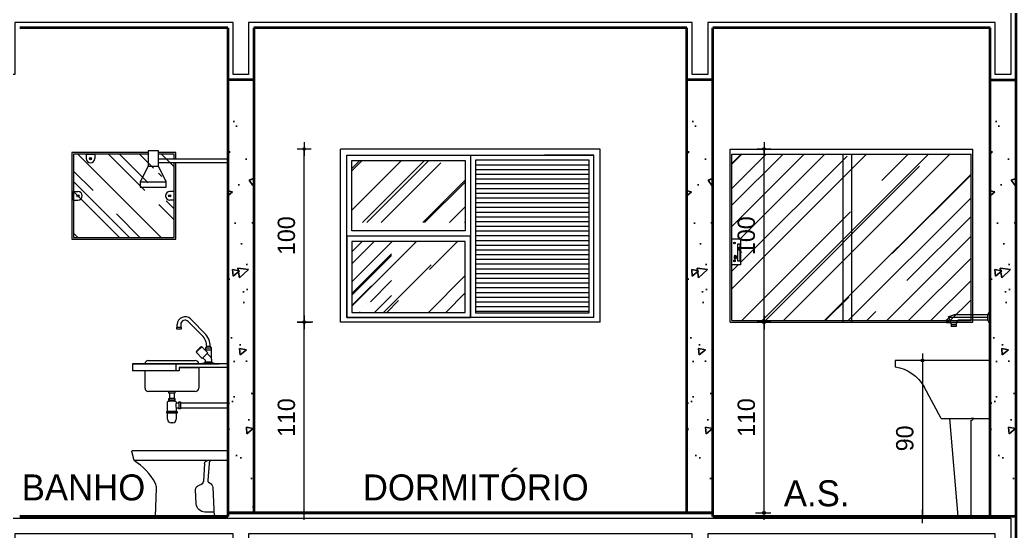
# Model space of a CAD drawing. Header units: millimetres. Extents: x 13204 to 24802, y 21209 to 40694.
# Drawn here: x 19348 to 19923, y 29763 to 30058 of the extents above; entities that cross this region are included whole.
import ezdxf

# ---------------------------------------------------------------- set-up
doc = ezdxf.new("R2010")
doc.units = ezdxf.units.MM
doc.linetypes.add('CONTINU', pattern=[0])
for name, color, linetype, lineweight in [('COTAS', 30, 'Continuous', 5), ('Hachura', 8, 'Continuous', 0), ('Louças', 150, 'Continuous', 15), ('Moveis', 6, 'Continuous', 13), ('PAREDE', 1, 'Continuous', 40), ('Paredes', 1, 'Continuous', 40), ('PISO', 5, 'Continuous', 5), ('TEXTO', 4, 'Continuous', 5)]:
    doc.layers.add(name, color=color, linetype=linetype, lineweight=lineweight)
doc.layers.add('HACHURAS', color=8, linetype='Continuous')
doc.styles.add('LANA', font='stylu.ttf')
doc.dimstyles.new('COTA 50', dxfattribs={"dimscale": 0, "dimtxt": 10, "dimasz": 0.5, "dimexe": 1.25, "dimexo": 5, "dimgap": 5, "dimtad": 1, "dimdec": 0, "dimtxsty": 'LANA', "dimblk": 'cota', "dimcen": 2.5, "dimse2": 1, "dimclrd": 256, "dimclre": 256, "dimclrt": 256, "dimaunit": 1, "dimadec": 0, "dimazin": 0, "dimtfac": 1, "dimtdec": 0, "dimtmove": 0, "dimatfit": 3, "dimldrblk": 'DOTSMALL', "dimfxl": 5, "dimfxlon": 1, "dimtzin": 9, "dimlwd": -1, "dimlwe": -1, "dimarcsym": 0})
pattern_1 = [(45, (-38633.719, 16124.36), (21.552615, 57.473639), [381, -50.8, 127, -25.4]), (45, (-38618.81, 16157.228), (-41.847994, 5.926969), [76.2, -8.382, 152.4, -19.05]), (45, (-38640.005, 16148.607), (81.3611205, 105.428207), [203.2, -35.56, 101.6, -25.4])]

# ---------------------------------------------------------------- blocks, each defined once
blk = doc.blocks.new('A$C1B611FB4')
at = {"layer": 'Louças'}
for p, q in [((-10.94, 118.57), (-10.44, 118.57)), ((-10.94, 118.57), (-10.94, 111.07)), ((-10.44, 118.57), (-10.44, 111.07)), ((-9.44, 116.32), (-9.44, 113.32)), ((-9.44, 116.32), (10.06, 116.32)), ((12.87, 115.39), (10.06, 116.32)), ((12.99, 115.13), (11.56, 110.82)), ((-10.94, 111.07), (-10.44, 111.07)), ((-9.44, 114.82), (12.55, 114.82)), ((-9.44, 113.32), (7.58, 113.32)), ((8.56, 110.82), (7.77, 113.19)), ((8.56, 110.82), (11.56, 110.82)), ((8.56, 110.57), (11.56, 110.57)), ((8.56, 110.57), (8.56, 109.57)), ((8.56, 109.57), (11.56, 109.57)), ((8.81, 110.82), (8.81, 110.57)), ((11.31, 110.82), (11.31, 110.57)), ((11.56, 110.57), (11.56, 109.57)), ((11.8, 111.56), (13.94, 111.65)), ((12.23, 112.84), (14.13, 112.22)), ((12.32, 113.12), (14.22, 112.5)), ((12.75, 114.4), (14.41, 113.07)), ((14.41, 113.07), (13.94, 111.65)), ((-10.94, 89.62), (-10.94, 56.5)), ((-10.57, 90), (43.76, 90)), ((43.76, 90), (43.76, 86.37)), ((17.28, 56.5), (27.12, 74.8)), ((-1.52, 56.5), (-10.94, 56.5)), ((-0.6, 55.53), (-1.52, 56.5)), ((-1.52, 56.5), (0, 56.5)), ((0, 55.53), (-0.6, 55.53)), ((17.28, 56.5), (0, 56.5)), ((0, 0), (0, 55.53)), ((7.41, 0), (12.29, 56.5)), ((0, 0), (7.41, 0))]:
    blk.add_line(p, q, dxfattribs=at)
for centre, radius, start, end in [((-6.52, 118.97), 3.95, 185.79617, 222.12881), ((12.8, 115.2), 0.2, 341.56505, 71.56505), ((-6.51, 110.67), 3.95, 137.87745, 174.19758), ((7.58, 113.12), 0.2, 18.43495, 90), ((-10.57, 89.62), 0.376, 90, 180), ((47.72, 62.93), 23.77, 99.5803, 150.03504)]:
    blk.add_arc(centre, radius, start, end, dxfattribs=at)
blk = doc.blocks.new('Chu004')
at = {"layer": 'Louças'}
for p, q in [((400, 2090), (400, 2110)), ((460, 2068.8), (400, 2068.8)), ((505, 1978.8), (355, 1978.8))]:
    blk.add_line(p, q, dxfattribs=at)
blk.add_lwpolyline([(355, 1948.8), (355, 1978.8), (400, 2068.8), (400, 2090), (0, 2090), (0, 2110), (400, 2110), (400, 2158.8), (460, 2158.8), (460, 2068.8), (505, 1978.8), (505, 1948.8)], close=True, dxfattribs=at)
blk = doc.blocks.new('7201317_v')
at = {"layer": 'Louças'}
blk.add_lwpolyline([(518.3, 190.5, -0.130406), (641.2, 322), (653.8, 373.8, 0.486049), (648.9, 380), (105, 380, 0.414229), (100, 375), (100, 327, 0.414187), (105, 322), (198.6, 322, -0.150535), (208.5, 305.8), (215.7, 206.3, -0.26449), (210.7, 196.9), (201.6, 191.7, 0.225037), (186.7, 167.3), (177.9, 0), (517.2, 0), (511.8, 162.4, -0.13266)], format="xyb", close=True, dxfattribs=at)
at = {"layer": 'Louças', "linetype": 'CONTINU'}
for points in [[(198.6, 322), (641.2, 322)], [(233.6, 305.8), (241.2, 202.6)], [(281.8, 72.4), (286, 153.4)], [(179.2, 25), (231.9, 25)]]:
    blk.add_lwpolyline(points, dxfattribs=at)
for points in [[(233.6, 305.8, 0.39284), (216.1, 322)], [(241.2, 202.6, 0.364118), (263.6, 179.6)], [(286, 153.4, 0.40018), (263.6, 179.6)], [(231.9, 25, 0.398959), (281.8, 72.4)]]:
    blk.add_lwpolyline(points, format="xyb", dxfattribs=at)
blk = doc.blocks.new('cota')
at = {"layer": 'COTAS'}
blk.add_hatch(color=256, dxfattribs=at).paths.add_polyline_path([(-1.6, 0, 1), (1.6, 0, 1)])
for points in [[(-1.6, 0), (-8, 0)], [(0, 1.6), (0, 8)], [(8, 0), (1.6, 0)], [(0, -8), (0, -1.6)]]:
    blk.add_lwpolyline(points, dxfattribs=at)
blk.add_circle((0, 0), 1.6, dxfattribs=at)
blk = doc.blocks.new('*D890')
at = {"layer": 'COTAS', "transparency": 16777216}
for p, q in [((19511.83, 29774.06), (19511.83, 29883.06)), ((19506.83, 29773.56), (19513.08, 29773.56))]:
    blk.add_line(p, q, dxfattribs=at)
at = {"layer": 'Defpoints', "color": 0, "transparency": 16777216}
for p in [(19511.83, 29883.56), (19532.79, 29883.56), (19467.79, 29773.56)]:
    blk.add_point(p, dxfattribs=at)
at = {"layer": 'COTAS', "transparency": 16777216, "xscale": 0.5, "yscale": 0.5, "zscale": 0.5}
for p, rotation in [((19511.83, 29883.56), 90), ((19511.83, 29773.56), 270)]:
    blk.add_blockref('cota', p, dxfattribs=dict(at, rotation=rotation))
at = {"layer": 'COTAS', "transparency": 16777216, "insert": (19501.65, 29828.56), "char_height": 10, "attachment_point": 5, "rotation": 90, "style": 'LANA'}
blk.add_mtext('110', dxfattribs=at)
blk = doc.blocks.new('_DotSmall')
at = {"layer": 'PAREDE', "color": 0, "const_width": 0.5}
blk.add_lwpolyline([(-0.0625, 0, 1), (0.0625, 0, 1)], format="xyb", close=True, dxfattribs=at)
blk = doc.blocks.new('*D891')
at = {"layer": 'COTAS', "transparency": 16777216}
for p, q in [((19511.83, 29884.06), (19511.83, 29983.06)), ((19516.83, 29883.56), (19510.58, 29883.56))]:
    blk.add_line(p, q, dxfattribs=at)
at = {"layer": 'Defpoints', "color": 0, "transparency": 16777216}
for p in [(19511.83, 29983.56), (19532.79, 29983.56), (19532.79, 29883.56)]:
    blk.add_point(p, dxfattribs=at)
at = {"layer": 'COTAS', "transparency": 16777216, "xscale": 0.5, "yscale": 0.5, "zscale": 0.5}
for p, rotation in [((19511.83, 29983.56), 90), ((19511.83, 29883.56), 270)]:
    blk.add_blockref('cota', p, dxfattribs=dict(at, rotation=rotation))
at = {"layer": 'COTAS', "transparency": 16777216, "insert": (19501.65, 29933.56), "char_height": 10, "attachment_point": 5, "rotation": 90, "style": 'LANA'}
blk.add_mtext('100', dxfattribs=at)
blk = doc.blocks.new('*D899')
at = {"layer": 'COTAS', "transparency": 16777216}
for p, q in [((19777.3, 29774.06), (19777.3, 29883.06)), ((19772.3, 29773.56), (19778.55, 29773.56))]:
    blk.add_line(p, q, dxfattribs=at)
at = {"layer": 'Defpoints', "color": 0, "transparency": 16777216}
for p in [(19757.79, 29883.56), (19777.3, 29883.56), (19747.79, 29773.56)]:
    blk.add_point(p, dxfattribs=at)
at = {"layer": 'COTAS', "transparency": 16777216, "xscale": 0.5, "yscale": 0.5, "zscale": 0.5}
for p, rotation in [((19777.3, 29883.56), 90), ((19777.3, 29773.56), 270)]:
    blk.add_blockref('cota', p, dxfattribs=dict(at, rotation=rotation))
at = {"layer": 'COTAS', "transparency": 16777216, "insert": (19767.12, 29828.56), "char_height": 10, "attachment_point": 5, "rotation": 90, "style": 'LANA'}
blk.add_mtext('110', dxfattribs=at)
blk = doc.blocks.new('*D900')
at = {"layer": 'COTAS', "transparency": 16777216}
for p, q in [((19777.3, 29884.06), (19777.3, 29983.06)), ((19772.3, 29883.56), (19778.55, 29883.56))]:
    blk.add_line(p, q, dxfattribs=at)
at = {"layer": 'Defpoints', "color": 0, "transparency": 16777216}
for p in [(19757.79, 29983.56), (19777.3, 29983.56), (19757.79, 29883.56)]:
    blk.add_point(p, dxfattribs=at)
at = {"layer": 'COTAS', "transparency": 16777216, "xscale": 0.5, "yscale": 0.5, "zscale": 0.5}
for p, rotation in [((19777.3, 29983.56), 90), ((19777.3, 29883.56), 270)]:
    blk.add_blockref('cota', p, dxfattribs=dict(at, rotation=rotation))
at = {"layer": 'COTAS', "transparency": 16777216, "insert": (19767.12, 29933.56), "char_height": 10, "attachment_point": 5, "rotation": 90, "style": 'LANA'}
blk.add_mtext('100', dxfattribs=at)
blk = doc.blocks.new('*D901')
at = {"layer": 'COTAS', "transparency": 16777216}
for p, q in [((19873.8, 29861.56), (19867.55, 29861.56)), ((19868.8, 29861.06), (19868.8, 29772.06))]:
    blk.add_line(p, q, dxfattribs=at)
at = {"layer": 'Defpoints', "color": 0, "transparency": 16777216}
for p in [(19880.25, 29861.56), (19868.8, 29771.56), (19907.79, 29771.56)]:
    blk.add_point(p, dxfattribs=at)
at = {"layer": 'COTAS', "transparency": 16777216, "xscale": 0.5, "yscale": 0.5, "zscale": 0.5}
for p, rotation in [((19868.8, 29861.56), 90), ((19868.8, 29771.56), 270)]:
    blk.add_blockref('cota', p, dxfattribs=dict(at, rotation=rotation))
at = {"layer": 'COTAS', "transparency": 16777216, "insert": (19858.6, 29816.56), "char_height": 10, "attachment_point": 5, "rotation": 90, "style": 'LANA'}
blk.add_mtext('90', dxfattribs=at)

msp = doc.modelspace()

# ---------------------------------------------------------------- hatches: boundary and pattern name
at = {"layer": 'Hachura'}
h = msp.add_hatch(dxfattribs=at)
h.set_pattern_fill('AR-RROOF', color=256, angle=45, style=0)
h.set_pattern_definition([(135, (19446.795, 29932.564), (-21.553, 57.474), [381, -50.8, 127, -25.4]), (135, (19431.887, 29965.43), (41.848, 5.927), [76.2, -8.382, 152.4, -19.05]), (135, (19453.08, 29956.81), (-81.361, 105.4282), [203.2, -35.56, 101.6, -25.4])])
h.paths.add_polyline_path([(19417.29, 29954.58), (19432.29, 29954.58), (19427.79, 29963.58), (19421.79, 29963.58)])
h.paths.add_polyline_path([(19432.29, 29951.58), (19432.29, 29954.58), (19417.29, 29954.58), (19417.29, 29951.58)])
edge = h.paths.add_edge_path()
edge.add_line((19436.79, 29976.28), (19436.79, 29967.71))
edge.add_line((19436.79, 29967.71), (19427.79, 29967.71))
edge.add_line((19427.79, 29967.71), (19427.79, 29972.58))
edge.add_line((19427.79, 29972.58), (19421.79, 29972.58))
edge.add_line((19421.79, 29972.58), (19421.79, 29963.58))
edge.add_line((19421.79, 29963.58), (19427.79, 29963.58))
edge.add_line((19427.79, 29963.58), (19427.79, 29965.71))
edge.add_line((19427.79, 29965.71), (19436.79, 29965.71))
edge.add_line((19436.79, 29965.71), (19436.79, 29932.56))
edge.add_line((19436.79, 29932.56), (19378.79, 29932.56))
edge.add_line((19378.79, 29932.56), (19378.79, 29980.56))
edge.add_line((19378.79, 29980.56), (19436.05, 29980.56))
edge.add_line((19436.05, 29980.56), (19436.05, 29978.06))
edge.add_arc((19438.55, 29978.06), 2.5, 540, 585.37492)
h = msp.add_hatch(dxfattribs=at)
h.set_pattern_fill('_USER', color=256, scale=2.727273, style=0, pattern_type=0)
h.set_pattern_definition([(180, (19691.431, 29805.382), (0, 2.727273), [])])
h.paths.add_polyline_path([(19610.79, 29977.2), (19676.43, 29977.2), (19676.43, 29889.02), (19610.79, 29889.02)])
at = {"layer": 'HACHURAS'}
h = msp.add_hatch(dxfattribs=at)
h.set_pattern_fill('AR-CONC', color=256, scale=0.25, angle=90, style=0)
h.set_pattern_definition([(40, (19482.795, 29773.564), (-3.985, 45.546), [4.7625, -52.3875]), (95, (19482.795, 29773.564), (47.764, -8.811), [3.81, -41.91]), (349.55, (19482.462, 29777.36), (43.779, 36.736), [4.0475, -44.5225]), (43.816, (19495.495, 29773.564), (-10.51, 67.77), [7.144, -78.581]), (353.364, (19494.62, 29779.21), (61.856, 59.351), [6.071, -66.784]), (98.816, (19495.495, 29773.564), (61.856, 59.351), [5.715, -62.865]), (69, (19492.32, 29779.914), (-25.5664, 37.904), [4.7625, -52.3875]), (124, (19492.32, 29779.914), (46.047, 15.4505), [3.81, -41.91]), (18.549, (19490.19, 29783.072), (20.481, 53.354), [4.0475, -44.5225]), (52.5, (19482.795, 29773.564), (21.1388, 0.7722), [0, -41.402, 0, -42.545, 0, -42.0688]), (82.5, (19482.795, 29773.564), (25.0451, 16.705), [0, -24.257, 0, -40.4495, 0, -16.0337]), (122.5, (19482.795, 29759.403), (-1.4322, 33.8976), [0, -15.875, 0, -49.53, 0, -65.7225]), (132.5, (19482.795, 29753.053), (6.3566, 37.0323), [0, -20.6375, 0, -32.893, 0, -46.6725])])
h.paths.add_polyline_path([(19467.79, 30023.56), (19482.79, 30023.56), (19482.79, 29773.56), (19467.79, 29773.56)])
h = msp.add_hatch(dxfattribs=at)
h.set_pattern_fill('AR-CONC', color=256, scale=0.25, angle=90, style=0)
h.set_pattern_definition([(40, (19747.795, 29773.564), (-3.985, 45.546), [4.7625, -52.3875]), (95, (19747.795, 29773.564), (47.764, -8.811), [3.81, -41.91]), (349.55, (19747.462, 29777.36), (43.779, 36.736), [4.0475, -44.5225]), (43.816, (19760.495, 29773.564), (-10.51, 67.77), [7.144, -78.581]), (353.364, (19759.62, 29779.21), (61.856, 59.351), [6.071, -66.784]), (98.816, (19760.495, 29773.564), (61.856, 59.351), [5.715, -62.865]), (69, (19757.32, 29779.914), (-25.5664, 37.904), [4.7625, -52.3875]), (124, (19757.32, 29779.914), (46.047, 15.4505), [3.81, -41.91]), (18.549, (19755.19, 29783.072), (20.481, 53.354), [4.0475, -44.5225]), (52.5, (19747.795, 29773.564), (21.1388, 0.7722), [0, -41.402, 0, -42.545, 0, -42.0688]), (82.5, (19747.795, 29773.564), (25.0451, 16.705), [0, -24.257, 0, -40.4495, 0, -16.0337]), (122.5, (19747.795, 29759.403), (-1.4322, 33.8976), [0, -15.875, 0, -49.53, 0, -65.7225]), (132.5, (19747.795, 29753.053), (6.3566, 37.0323), [0, -20.6375, 0, -32.893, 0, -46.6725])])
h.paths.add_polyline_path([(19732.79, 30023.56), (19747.79, 30023.56), (19747.79, 29773.56), (19732.79, 29773.56)])
h = msp.add_hatch(dxfattribs=at)
h.set_pattern_fill('AR-CONC', color=256, scale=0.25, angle=90, style=0)
h.set_pattern_definition([(40, (19922.795, 29773.564), (-3.985, 45.546), [4.7625, -52.3875]), (95, (19922.795, 29773.564), (47.764, -8.811), [3.81, -41.91]), (349.55, (19922.462, 29777.36), (43.779, 36.736), [4.0475, -44.5225]), (43.816, (19935.495, 29773.564), (-10.51, 67.77), [7.144, -78.581]), (353.364, (19934.62, 29779.21), (61.856, 59.351), [6.071, -66.784]), (98.816, (19935.495, 29773.564), (61.856, 59.351), [5.715, -62.865]), (69, (19932.32, 29779.914), (-25.5664, 37.904), [4.7625, -52.3875]), (124, (19932.32, 29779.914), (46.047, 15.4505), [3.81, -41.91]), (18.549, (19930.19, 29783.072), (20.481, 53.354), [4.0475, -44.5225]), (52.5, (19922.795, 29773.564), (21.1388, 0.7722), [0, -41.402, 0, -42.545, 0, -42.0688]), (82.5, (19922.795, 29773.564), (25.0451, 16.705), [0, -24.257, 0, -40.4495, 0, -16.0337]), (122.5, (19922.795, 29759.403), (-1.4322, 33.8976), [0, -15.875, 0, -49.53, 0, -65.7225]), (132.5, (19922.795, 29753.053), (6.3566, 37.0323), [0, -20.6375, 0, -32.893, 0, -46.6725])])
h.paths.add_polyline_path([(19907.79, 30023.56), (19922.79, 30023.56), (19922.79, 29773.56), (19907.79, 29773.56)])
h = msp.add_hatch(dxfattribs=at)
h.set_pattern_fill('AR-RROOF', color=256, angle=45, style=0)
h.set_pattern_definition(pattern_1)
h.paths.add_polyline_path([(19827.79, 29980.56), (19896.79, 29980.56), (19896.79, 29884.56), (19888.35, 29884.56), (19827.79, 29884.56)])
h.paths.add_polyline_path([(19822.79, 29980.56), (19827.79, 29980.56), (19827.79, 29884.56), (19822.79, 29884.56)])
h.paths.add_polyline_path([(19758.79, 29980.56), (19822.79, 29980.56), (19822.79, 29884.56), (19758.79, 29884.56), (19758.79, 29916.69), (19763.79, 29916.69), (19763.79, 29931.69), (19758.79, 29931.69)])
h = msp.add_hatch(dxfattribs=at)
h.set_pattern_fill('AR-RROOF', color=256, angle=45, style=0)
h.set_pattern_definition(pattern_1)
h.paths.add_polyline_path([(19539.43, 29976.93), (19604.79, 29976.93), (19604.79, 29941.11), (19539.43, 29941.11)])
h = msp.add_hatch(dxfattribs=at)
h.set_pattern_fill('AR-RROOF', color=256, angle=45, style=0)
h.set_pattern_definition(pattern_1)
h.paths.add_polyline_path([(19562.34, 29930.38), (19539.43, 29930.38), (19539.43, 29889.29), (19562.34, 29889.02)])
h = msp.add_hatch(dxfattribs=at)
h.set_pattern_fill('AR-RROOF', color=256, angle=45, style=0)
h.set_pattern_definition(pattern_1)
h.paths.add_polyline_path([(19562.34, 29930.38), (19539.43, 29930.38), (19539.43, 29889.29), (19562.34, 29889.02)])
h = msp.add_hatch(dxfattribs=at)
h.set_pattern_fill('AR-RROOF', color=256, angle=45, style=0)
h.set_pattern_definition(pattern_1)
h.paths.add_polyline_path([(19562.34, 29930.38), (19539.43, 29930.38), (19539.43, 29889.29), (19562.34, 29889.02)])
h = msp.add_hatch(dxfattribs=at)
h.set_pattern_fill('AR-RROOF', color=256, angle=45, style=0)
h.set_pattern_definition([(45, (9035.088, 11392.218), (21.552615, 57.47364), [381, -50.8, 127, -25.4]), (45, (9049.996, 11425.086), (-41.847994, 5.92697), [76.2, -8.382, 152.4, -19.05]), (45, (9028.802, 11416.465), (81.36112, 105.428207), [203.2, -35.56, 101.6, -25.4])])
h.paths.add_polyline_path([(19604.79, 29930.11), (19539.43, 29930.38), (19539.43, 29889.29), (19604.79, 29889.29)])

# ---------------------------------------------------------------- linework, layer by layer
at = {"layer": 'Hachura'}
msp.add_line((19822.79, 29980.56), (19822.79, 29883.56), dxfattribs=at)
for points in [[(19604.79, 29936.28), (19539.43, 29936.28), (19539.43, 29976.93), (19604.79, 29976.93)], [(19604.79, 29930.11), (19539.43, 29930.11), (19539.43, 29889.29), (19604.79, 29889.29)]]:
    msp.add_lwpolyline(points, close=True, dxfattribs=at)
msp.add_lwpolyline([(19676.43, 29889.02), (19676.43, 29977.2), (19610.79, 29977.2), (19610.79, 29889.02), (19676.43, 29889.02)], dxfattribs=at)
at = {"layer": 'Louças'}
for p, q in [((19445.9, 29883), (19444.9, 29884.01)), ((19452.97, 29875.93), (19445.9, 29883)), ((19446.28, 29885.46), (19447.32, 29884.41)), ((19447.32, 29884.41), (19454.39, 29877.34)), ((19438.36, 29879.56), (19438.36, 29880.56)), ((19438.36, 29880.56), (19438.61, 29880.56)), ((19440.86, 29879.56), (19438.36, 29879.56)), ((19438.61, 29880.56), (19438.61, 29882.26)), ((19440.61, 29880.56), (19438.61, 29880.56)), ((19440.61, 29882.26), (19440.61, 29880.56)), ((19440.61, 29880.56), (19440.86, 29880.56)), ((19440.86, 29880.56), (19440.86, 29879.56)), ((19453.06, 29862.71), (19449.63, 29866.14)), ((19452.57, 29869.29), (19449.79, 29866.51)), ((19452.81, 29869.32), (19455.11, 29867.02)), ((19456.24, 29865.89), (19453.41, 29863.06)), ((19455.11, 29868.56), (19455.61, 29869.56)), ((19458.11, 29868.56), (19455.11, 29868.56)), ((19455.11, 29867.02), (19455.11, 29868.56)), ((19458.11, 29867.56), (19455.11, 29867.56)), ((19456.24, 29865.89), (19455.11, 29867.02)), ((19457.61, 29869.56), (19455.61, 29869.56)), ((19457.78, 29863.65), (19455.89, 29865.54)), ((19457.61, 29869.56), (19458.11, 29868.56)), ((19458.11, 29868.56), (19458.11, 29863.2)), ((19422.01, 29861.56), (19449.01, 29861.56)), ((19453.41, 29863.06), (19453.06, 29862.71)), ((19453.11, 29859.76), (19454.86, 29860.56)), ((19460.11, 29859.76), (19453.11, 29859.76)), ((19453.11, 29859.56), (19453.11, 29859.76)), ((19454.8, 29861.67), (19453.41, 29863.06)), ((19454.86, 29860.56), (19454.86, 29861.53)), ((19458.36, 29860.56), (19454.86, 29860.56)), ((19458.36, 29862.24), (19458.36, 29860.56)), ((19458.36, 29860.56), (19460.11, 29859.76)), ((19460.11, 29859.76), (19460.11, 29859.56)), ((19467.79, 29859.56), (19412.79, 29859.56)), ((19412.79, 29859.56), (19412.79, 29855.56)), ((19439.79, 29855.56), (19412.79, 29855.56)), ((19412.86, 29859.56), (19458.11, 29859.56)), ((19420.01, 29845.56), (19420.01, 29855.56)), ((19437.79, 29859.56), (19437.79, 29855.56)), ((19437.79, 29859.56), (19451.01, 29859.56)), ((19467.79, 29857.56), (19439.79, 29857.56)), ((19439.79, 29857.56), (19439.79, 29855.56)), ((19439.79, 29857.56), (19451.01, 29857.56)), ((19451.01, 29857.56), (19451.01, 29845.56)), ((19453.11, 29859.56), (19460.11, 29859.56)), ((19460.11, 29859.56), (19453.11, 29859.56)), ((19460.11, 29859.56), (19462.86, 29859.56)), ((19433.76, 29843.56), (19422.01, 29843.56)), ((19435.51, 29843.56), (19433.76, 29843.56)), ((19437.26, 29843.56), (19433.76, 29843.56)), ((19433.76, 29842.56), (19433.76, 29843.56)), ((19434.26, 29842.56), (19433.76, 29842.56)), ((19435.51, 29842.56), (19434.26, 29842.56)), ((19434.26, 29839.56), (19434.26, 29842.56)), ((19437.26, 29843.56), (19435.51, 29843.56)), ((19436.76, 29842.56), (19435.51, 29842.56)), ((19437.26, 29842.56), (19436.76, 29842.56)), ((19436.76, 29842.56), (19436.76, 29839.56)), ((19449.01, 29843.56), (19437.26, 29843.56)), ((19437.26, 29843.56), (19437.26, 29842.56)), ((19433.01, 29832.06), (19433.01, 29837.56)), ((19433.51, 29838.06), (19434.01, 29838.06)), ((19433.76, 29838.56), (19433.76, 29839.56)), ((19433.76, 29839.56), (19434.26, 29839.56)), ((19434.01, 29838.56), (19433.76, 29838.56)), ((19435.51, 29838.56), (19434.01, 29838.56)), ((19434.01, 29838.06), (19434.01, 29838.56)), ((19437.01, 29838.06), (19434.01, 29838.06)), ((19435.51, 29839.56), (19434.26, 29839.56)), ((19436.76, 29839.56), (19435.51, 29839.56)), ((19437.01, 29838.56), (19435.51, 29838.56)), ((19436.76, 29839.56), (19437.26, 29839.56)), ((19437.26, 29838.56), (19437.01, 29838.56)), ((19437.01, 29838.56), (19437.01, 29838.06)), ((19437.01, 29838.06), (19437.51, 29838.06)), ((19437.26, 29839.56), (19437.26, 29838.56)), ((19438.51, 29837.06), (19439.51, 29837.06)), ((19439.51, 29837.06), (19439.51, 29837.56)), ((19439.51, 29837.56), (19440.51, 29837.56)), ((19439.51, 29837.06), (19439.51, 29834.06)), ((19440.51, 29837.56), (19440.51, 29837.06)), ((19440.51, 29837.06), (19440.51, 29834.06)), ((19440.51, 29837.06), (19467.79, 29837.06)), ((19432.51, 29831.06), (19432.51, 29832.06)), ((19432.51, 29832.06), (19433.01, 29832.06)), ((19438.51, 29831.56), (19432.51, 29831.56)), ((19433.01, 29831.06), (19432.51, 29831.06)), ((19438.01, 29832.06), (19433.01, 29832.06)), ((19438.01, 29831.06), (19433.01, 29831.06)), ((19433.01, 29827.56), (19433.01, 29831.06)), ((19438.01, 29833.56), (19438.01, 29832.06)), ((19438.01, 29832.06), (19438.51, 29832.06)), ((19438.51, 29831.06), (19438.01, 29831.06)), ((19438.01, 29831.06), (19438.01, 29827.56)), ((19439.51, 29834.06), (19438.51, 29834.06)), ((19438.51, 29832.06), (19438.51, 29831.06)), ((19439.51, 29833.56), (19439.51, 29834.06)), ((19440.51, 29833.56), (19439.51, 29833.56)), ((19467.79, 29834.06), (19440.51, 29834.06)), ((19440.51, 29834.06), (19440.51, 29833.56)), ((19436.01, 29825.56), (19435.01, 29825.56))]:
    msp.add_line(p, q, dxfattribs=at)
for centre, radius, start, end in [((19443.11, 29882.26), 4.5, 45.31714, 180), ((19443.11, 29882.26), 2.5, 44.43879, 180), ((19446.61, 29869.56), 11, 0, 45), ((19446.61, 29869.56), 9, 0, 45), ((19449.77, 29866.28), 0.2, 149.97853, 225), ((19456.64, 29862.31), 8.13, 120.02179, 149.97822), ((19452.67, 29869.18), 0.2, 44.90435, 120.02179), ((19452.67, 29869.18), 0.2, 44.90435, 45), ((19422.01, 29859.56), 2, 90, 180), ((19449.01, 29859.56), 2, 0, 90), ((19454.66, 29861.53), 0.2, 360, 45), ((19456.36, 29862.24), 2, 28.95502, 45), ((19456.36, 29862.24), 2, 0, 28.95502), ((19422.01, 29845.56), 2, 180, 270), ((19449.01, 29845.56), 2, 270, 0), ((19433.51, 29837.56), 0.5, 90, 180), ((19437.51, 29837.56), 0.5, 0, 90), ((19442.95, 29835.49), 5.14, 163.62282, 196.06943), ((19438.51, 29837.56), 0.5, 180, 270), ((19438.51, 29833.56), 0.5, 90, 180), ((19435.01, 29827.56), 2, 180, 270), ((19436.01, 29827.56), 2, 270, 0)]:
    msp.add_arc(centre, radius, start, end, dxfattribs=at)
at = {"layer": 'Moveis'}
for p, q in [((19682.79, 29983.56), (19532.79, 29983.56)), ((19532.79, 29883.56), (19532.79, 29983.56)), ((19682.79, 29883.56), (19682.79, 29983.56)), ((19757.79, 29983.56), (19897.79, 29983.56)), ((19757.79, 29883.56), (19757.79, 29983.56)), ((19897.79, 29883.56), (19897.79, 29983.56)), ((19682.79, 29883.56), (19532.79, 29883.56)), ((19757.79, 29883.56), (19897.79, 29883.56)), ((19888.29, 29883.56), (19897.79, 29883.56)), ((19897.79, 29883.56), (19897.79, 29886.89))]:
    msp.add_line(p, q, dxfattribs=at)
for points in [[(19421.79, 29981.56), (19377.79, 29981.56), (19377.79, 29931.56), (19437.79, 29931.56), (19437.79, 29975.71)], [(19437.79, 29977.71), (19437.79, 29981.56), (19427.79, 29981.56)]]:
    msp.add_lwpolyline(points, dxfattribs=at)
at = {"layer": 'Paredes'}
for p, q in [((19922.79, 29773.56), (19922.79, 30068.56)), ((19467.79, 30053.56), (19347.79, 30053.56)), ((19467.79, 30053.56), (19467.79, 29771.56)), ((19732.79, 30053.56), (19482.79, 30053.56)), ((19482.79, 30053.56), (19482.79, 29773.56)), ((19732.79, 29773.56), (19732.79, 30053.56)), ((19907.79, 30053.56), (19747.79, 30053.56)), ((19747.79, 29771.56), (19747.79, 30053.56)), ((19907.79, 29771.56), (19907.79, 30053.56)), ((19482.79, 30023.56), (19467.79, 30023.56)), ((19747.79, 30023.56), (19732.79, 30023.56)), ((19907.79, 30023.56), (19922.79, 30023.56)), ((19747.79, 29773.56), (19467.79, 29773.56)), ((19467.79, 29773.56), (19747.79, 29773.56)), ((19747.79, 29773.56), (19467.79, 29773.56)), ((19922.79, 29478.56), (19922.79, 29773.56)), ((19467.79, 29771.56), (19347.79, 29771.56)), ((19922.79, 29771.56), (19747.79, 29771.56))]:
    msp.add_line(p, q, dxfattribs=at)
at = {"layer": 'PISO'}
for p, q in [((19386.01, 29980.56), (19386.01, 29978.06)), ((19386.01, 29980.56), (19391.01, 29980.56)), ((19391.01, 29980.56), (19391.01, 29978.06)), ((19758.79, 29980.56), (19896.79, 29980.56)), ((19758.79, 29884.56), (19758.79, 29980.56)), ((19827.79, 29980.56), (19827.79, 29883.56)), ((19896.79, 29884.56), (19896.79, 29980.56)), ((19536.43, 29979.93), (19679.16, 29979.93)), ((19536.43, 29886.29), (19536.43, 29979.93)), ((19607.79, 29979.93), (19607.79, 29886.29)), ((19679.16, 29979.93), (19650.52, 29979.93)), ((19679.16, 29886.29), (19679.16, 29979.93)), ((19378.79, 29959.06), (19381.29, 29959.06)), ((19378.79, 29954.06), (19378.79, 29959.06)), ((19436.79, 29959.06), (19434.29, 29959.06)), ((19436.79, 29954.06), (19436.79, 29959.06)), ((19378.79, 29954.06), (19381.29, 29954.06)), ((19436.79, 29954.06), (19434.29, 29954.06)), ((19565.07, 29933.28), (19536.43, 29933.28)), ((19759.99, 29921.61), (19759.99, 29920.77)), ((19760.49, 29922.11), (19760.86, 29922.11)), ((19760.86, 29920.27), (19760.49, 29920.27)), ((19761.36, 29921.61), (19761.36, 29920.77)), ((19679.16, 29886.29), (19536.43, 29886.29)), ((19679.16, 29886.29), (19536.43, 29886.29)), ((19650.52, 29886.29), (19607.79, 29886.29)), ((19758.79, 29884.56), (19894.16, 29884.56)), ((19888.35, 29884.56), (19896.79, 29884.56)), ((19896.79, 29884.56), (19896.79, 29886.89))]:
    msp.add_line(p, q, dxfattribs=at)
for points in [[(19919.79, 30065.56), (19919.79, 30026.56), (19910.79, 30026.56), (19910.79, 30056.56), (19744.79, 30056.56), (19744.79, 30026.56), (19735.79, 30026.56), (19735.79, 30056.56), (19479.79, 30056.56), (19479.79, 30026.56), (19470.79, 30026.56), (19470.79, 30056.56), (19344.79, 30056.56), (19344.79, 30026.56), (19335.79, 30026.56), (19335.79, 30056.56), (19079.79, 30056.56), (19079.79, 30026.56), (19070.79, 30026.56), (19070.79, 30056.56), (18784.79, 30056.56), (18784.79, 30026.56), (18775.79, 30026.56), (18775.79, 30065.56)], [(19607.79, 29933.28), (19536.43, 29933.28), (19536.43, 29886.29), (19607.79, 29886.29)], [(19758.79, 29931.69), (19763.79, 29931.69), (19763.79, 29916.69), (19758.79, 29916.69)], [(19762.27, 29928.88), (19763.27, 29928.88), (19763.27, 29918.88), (19762.27, 29918.88)], [(19760.64, 29921.63), (19760.71, 29921.63), (19760.71, 29921.18), (19760.64, 29921.18)], [(19919.79, 29770.56), (19919.79, 29731.56), (19910.79, 29731.56), (19910.79, 29761.56), (19744.79, 29761.56), (19744.79, 29731.56), (19735.79, 29731.56), (19735.79, 29761.56), (19479.79, 29761.56), (19479.79, 29731.56), (19470.79, 29731.56), (19470.79, 29761.56), (19344.79, 29761.56), (19344.79, 29731.56), (19335.79, 29731.56), (19335.79, 29761.56), (19079.79, 29761.56), (19079.79, 29731.56), (19070.79, 29731.56), (19070.79, 29761.56), (18784.79, 29761.56), (18784.79, 29731.56), (18775.79, 29731.56), (18775.79, 29770.56)]]:
    msp.add_lwpolyline(points, close=True, dxfattribs=at)
for points in [[(19421.79, 29980.56), (19378.79, 29980.56), (19378.79, 29932.56), (19436.79, 29932.56), (19436.79, 29975.71)], [(19436.79, 29977.71), (19436.79, 29980.56), (19427.79, 29980.56)], [(19650.52, 29886.29), (19607.79, 29886.29)]]:
    msp.add_lwpolyline(points, dxfattribs=at)
for centre, radius in [((19388.51, 29978.06), 0.647), ((19388.51, 29978.06), 0.347), ((19381.29, 29956.56), 0.647), ((19381.29, 29956.56), 0.347), ((19434.29, 29956.56), 0.647), ((19434.29, 29956.56), 0.347), ((19760.21, 29929.33), 0.5), ((19760.21, 29929.33), 0.2), ((19760.21, 29919.04), 0.5), ((19760.21, 29919.04), 0.2), ((19760.68, 29921.43), 0.404)]:
    msp.add_circle(centre, radius, dxfattribs=at)
for centre, radius, start, end in [((19388.51, 29978.06), 2.5, 180, 0), ((19381.29, 29956.56), 2.5, 270, 90), ((19434.29, 29956.56), 2.5, 90, 270), ((19760.49, 29921.61), 0.5, 90, 180), ((19760.49, 29920.77), 0.5, 180, 270), ((19760.86, 29921.61), 0.5, 0, 90), ((19760.86, 29920.77), 0.5, 270, 0)]:
    msp.add_arc(centre, radius, start, end, dxfattribs=at)

# ---------------------------------------------------------------- block references
at = {"layer": 'Louças', "color": 1, "xscale": -0.09999999999854481, "yscale": 0.0999999999994543, "zscale": 0.1}
msp.add_blockref('Chu004', (19467.79, 29766.71), dxfattribs=at)
at = {"layer": 'Louças', "xscale": -0.1000000000003638, "yscale": 0.1000000000003638, "zscale": 0.1}
msp.add_blockref('7201317_v', (19477.79, 29771.56), dxfattribs=at)
at = {"layer": 'Paredes', "xscale": -1}
msp.add_blockref('A$C1B611FB4', (19896.85, 29771.56), dxfattribs=at)

# ---------------------------------------------------------------- texts
at = {"layer": 'TEXTO', "char_height": 15, "width": 175.9752, "attachment_point": 5, "style": 'LANA'}
for s, insert in [('DORMITÓRIO', (19610.91, 29788.16)), ('BANHO', (19384.47, 29788.16)), ('A.S.', (19807.69, 29784.77))]:
    msp.add_mtext(s, dxfattribs=dict(at, insert=insert))

# ---------------------------------------------------------------- dimensions: what is measured, and where the dimension line sits
at = {"layer": 'COTAS'}
for base, p1, p2, override, picture, middle in [((19511.83, 29983.56), (19532.79, 29883.56), (19532.79, 29983.56), {"dimscale": 1, "dimtmove": 1, "dimarcsym": 2}, '*D891', (19501.65, 29933.56)), ((19777.3, 29983.56), (19757.79, 29883.56), (19757.79, 29983.56), {"dimscale": 1, "dimtmove": 1, "dimarcsym": 2}, '*D900', (19767.12, 29933.56)), ((19511.83, 29883.56), (19467.79, 29773.56), (19532.79, 29883.56), {"dimscale": 1, "dimarcsym": 2}, '*D890', (19501.65, 29828.56)), ((19777.3, 29883.56), (19747.79, 29773.56), (19757.79, 29883.56), {"dimscale": 1, "dimarcsym": 2}, '*D899', (19767.12, 29828.56)), ((19868.8, 29771.56), (19880.25, 29861.56), (19907.79, 29771.56), {"dimscale": 1, "dimarcsym": 2}, '*D901', (19858.6, 29816.56))]:
    dim = msp.add_linear_dim(base=base, p1=p1, p2=p2, angle=90, dimstyle='COTA 50', override=override, dxfattribs=at)
    dim.commit()
    dim.dimension.update_dxf_attribs({"geometry": picture, "text_midpoint": middle})

doc.saveas('drawing.dxf')
